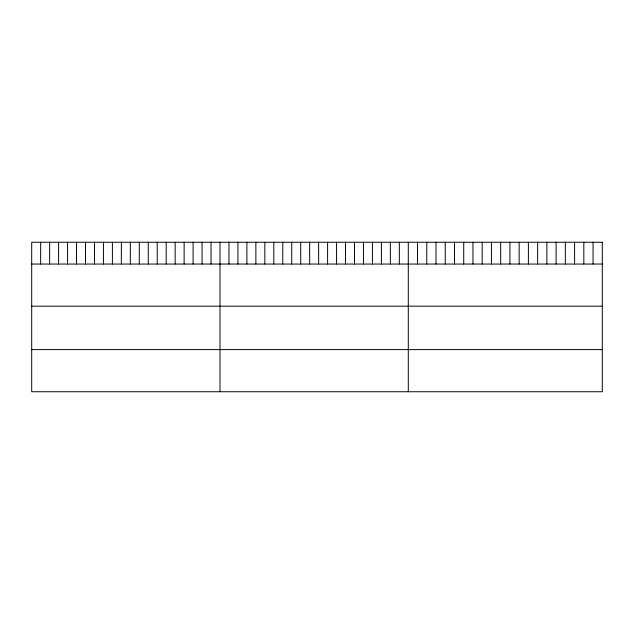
<?xml version="1.0" encoding="UTF-8"?>
<svg xmlns="http://www.w3.org/2000/svg" width="634" height="634" viewBox="0 0 634 634"><rect width="100%" height="100%" fill="white"/><g stroke="black" fill="none" stroke-linecap="round" stroke-linejoin="round"><path stroke-width="0.95" d="M31.7 264.045L602.3 264.045M31.7 306.182L602.3 306.182M31.7 349.603L602.3 349.603M593.059 242.259L593.059 264.045M583.827 242.259L583.827 264.045M574.586 242.259L574.586 264.045M565.346 242.259L565.346 264.045M556.105 242.259L556.105 264.045M546.873 242.259L546.873 264.045M537.632 242.259L537.632 264.045M528.391 242.259L528.391 264.045M519.159 242.259L519.159 264.045M509.918 242.259L509.918 264.045M500.678 242.259L500.678 264.045M491.437 242.259L491.437 264.045M482.205 242.259L482.205 264.045M472.964 242.259L472.964 264.045M463.723 242.259L463.723 264.045M454.491 242.259L454.491 264.045M445.25 242.259L445.25 264.045M436.01 242.259L436.01 264.045M426.769 242.259L426.769 264.045M417.537 242.259L417.537 264.045M408.296 242.259L408.296 391.741M399.333 242.259L399.333 264.045M390.362 242.259L390.362 264.045M381.399 242.259L381.399 264.045M372.427 242.259L372.427 264.045M363.464 242.259L363.464 264.045M354.493 242.259L354.493 264.045M345.53 242.259L345.53 264.045M336.567 242.259L336.567 264.045M327.596 242.259L327.596 264.045M318.633 242.259L318.633 264.045M309.661 242.259L309.661 264.045M300.698 242.259L300.698 264.045M291.727 242.259L291.727 264.045M282.764 242.259L282.764 264.045M273.801 242.259L273.801 264.045M264.83 242.259L264.83 264.045M255.867 242.259L255.867 264.045M246.895 242.259L246.895 264.045M237.932 242.259L237.932 264.045M228.961 242.259L228.961 264.045M219.998 242.259L219.998 391.741M211.035 242.259L211.035 264.045M202.064 242.259L202.064 264.045M193.101 242.259L193.101 264.045M184.129 242.259L184.129 264.045M175.166 242.259L175.166 264.045M166.195 242.259L166.195 264.045M157.232 242.259L157.232 264.045M148.269 242.259L148.269 264.045M139.298 242.259L139.298 264.045M130.335 242.259L130.335 264.045M121.363 242.259L121.363 264.045M112.4 242.259L112.4 264.045M103.429 242.259L103.429 264.045M94.466 242.259L94.466 264.045M85.503 242.259L85.503 264.045M76.532 242.259L76.532 264.045M67.569 242.259L67.569 264.045M58.597 242.259L58.597 264.045M49.634 242.259L49.634 264.045M40.663 242.259L40.663 264.045M602.3 242.259L31.7 242.259L31.7 391.741L602.3 391.741L602.3 242.259"/></g></svg>
